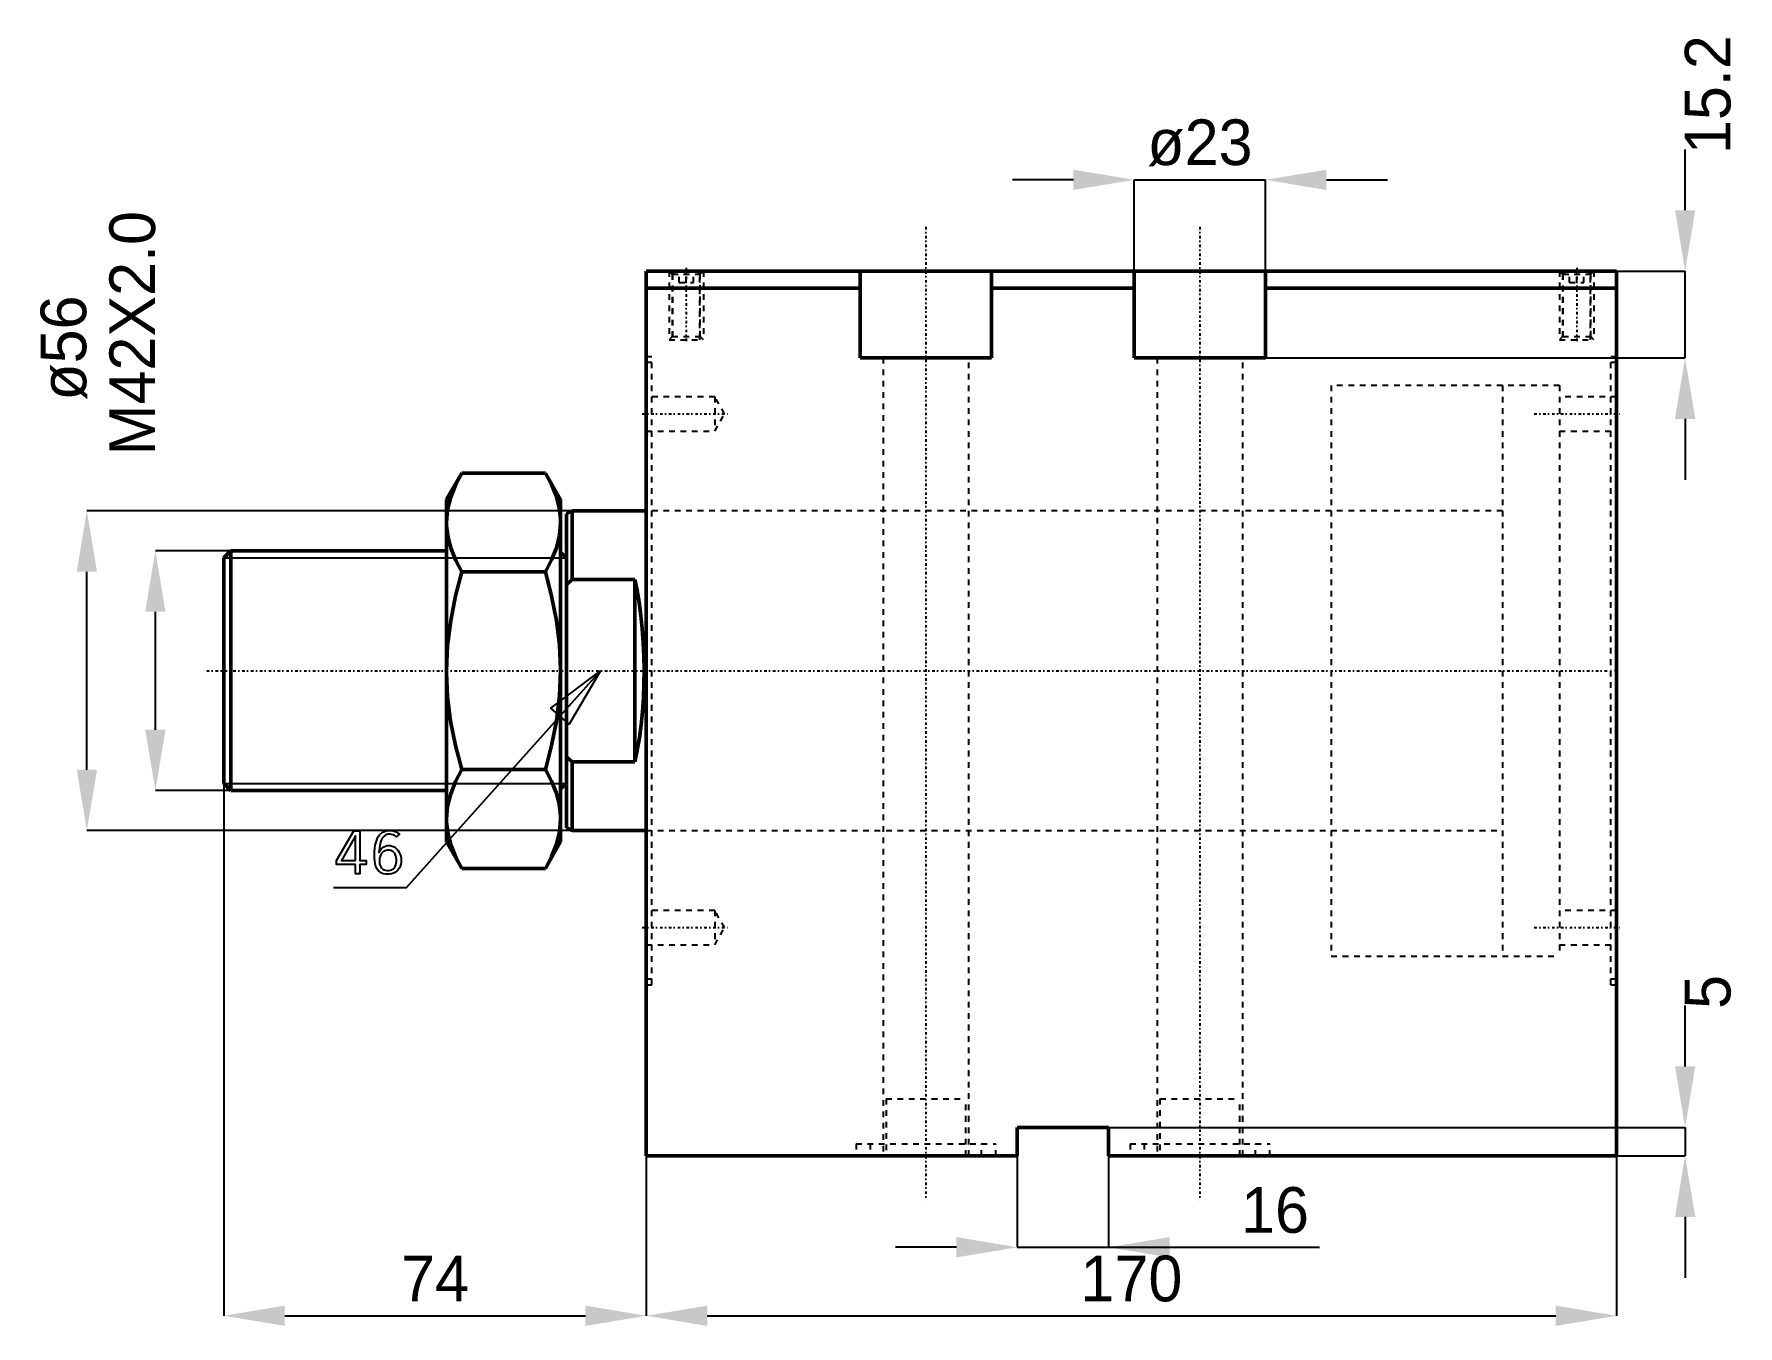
# Model space of a CAD drawing. Header units: millimetres. Extents: x -107 to 191, y -115 to 112.
import ezdxf

# ---------------------------------------------------------------- set-up
doc = ezdxf.new("R2010")
doc.units = ezdxf.units.MM
doc.linetypes.add('Center', pattern=[1.5, 0.45, -0.5, 0.05, -0.5])
doc.linetypes.add('Dashed', pattern=[2, 1, -1])
for name, color, linetype, lineweight in [('2d ConnectionPoints', 7, 'Continuous', 50), ('AM_0', 7, 'Continuous', 50), ('AM_5', 3, 'Continuous', 25), ('AM_7', 7, 'Center', 25), ('AM_9', 6, 'Dashed', 25)]:
    doc.layers.add(name, color=color, linetype=linetype, lineweight=lineweight)
doc.dimstyles.new('ISO-25', dxfattribs={"dimtxt": 2.5, "dimasz": 2.5, "dimexe": 1.25, "dimexo": 0.625, "dimtad": 1, "dimtxsty": 'Standard', "dimcen": 2.5, "dimadec": 0, "dimazin": 0, "dimtfac": 1, "dimtmove": 0, "dimatfit": 3, "dimfxl": 0, "dimarcsym": 0})

# ---------------------------------------------------------------- blocks, each defined once
blk = doc.blocks.new('1_JECX_MF_EXLA_100_30_0_rod__0_in_JECX_MF_160_J_EXLA_100_30_0__2')
at = {"layer": 'AM_0'}
for p, q in [((-32.32, 34.64), (-35, 30)), ((-32.32, 34.64), (-17.68, 34.64)), ((-15, 30), (-17.68, 34.64)), ((-35, 30), (-35, -30)), ((-15, 30), (-15, -30)), ((-13, 28), (-14, 27.5)), ((-14, 27.5), (-14, -27.5)), ((0, 28), (-13, 28)), ((-13, 28), (-13, 15.97)), ((-72.77, 21), (-74, 19.77)), ((-35, 21), (-72.77, 21)), ((-72.77, 21), (-72.77, -21)), ((-74, 19.77), (-74, -19.77)), ((-14, 19.77), (-15, 20.77)), ((-32.32, 17.32), (-17.68, 17.32)), ((-13, 15.97), (-14, 15.07)), ((-2, 15.97), (-13, 15.97)), ((-2, 15.97), (-2, -15.97)), ((-32.32, -17.32), (-17.68, -17.32)), ((-14, -15.07), (-13, -15.97)), ((-13, -15.97), (-2, -15.97)), ((-13, -15.97), (-13, -28)), ((-74, -19.77), (-72.77, -21)), ((-15, -20.77), (-14, -19.77)), ((-72.77, -21), (-35, -21)), ((-14, -27.5), (-13, -28)), ((-13, -28), (0, -28)), ((-35, -30), (-32.32, -34.64)), ((-17.68, -34.64), (-15, -30)), ((-32.32, -34.64), (-17.68, -34.64))]:
    blk.add_line(p, q, dxfattribs=at)
for points in [[(-32.32, 34.64), (-33.42, 32.53), (-34.26, 30.4), (-34.81, 28.2), (-35, 25.98)], [(-15, 25.98), (-15.01, 26.6), (-15.27, 28.62), (-15.81, 30.63), (-16.63, 32.65), (-17.68, 34.64)], [(-35, 25.98), (-34.99, 25.36), (-34.73, 23.34), (-34.19, 21.34), (-33.37, 19.32), (-32.32, 17.32)], [(-17.68, 17.32), (-16.58, 19.43), (-15.74, 21.56), (-15.19, 23.76), (-15, 25.98)], [(-32.32, 17.32), (-33.42, 13.11), (-34.26, 8.83), (-34.81, 4.43), (-35, 0)], [(-15, 0), (-15, 0.28), (-15.2, 4.56), (-15.73, 8.81), (-16.58, 13.09), (-17.68, 17.32)], [(-2, -15.97), (-1.58, -13.9), (-1.21, -11.73), (-0.91, -9.47), (-0.68, -7.14), (-0.51, -4.75), (-0.41, -2.33), (-0.38, 0.11), (-0.41, 2.55), (-0.52, 4.97), (-0.69, 7.35), (-0.94, 9.68), (-1.24, 11.93), (-1.61, 14.1), (-2, 15.97)], [(-35, 0), (-35, -0.28), (-34.8, -4.56), (-34.27, -8.81), (-33.42, -13.09), (-32.32, -17.32)], [(-17.68, -17.32), (-16.58, -13.11), (-15.74, -8.83), (-15.19, -4.43), (-15, 0)], [(-32.32, -17.32), (-33.42, -19.43), (-34.26, -21.56), (-34.81, -23.76), (-35, -25.98)], [(-15, -25.98), (-15.01, -25.36), (-15.27, -23.34), (-15.81, -21.34), (-16.63, -19.32), (-17.68, -17.32)], [(-35, -25.98), (-34.99, -26.6), (-34.73, -28.62), (-34.19, -30.63), (-33.37, -32.65), (-32.32, -34.64)], [(-17.68, -34.64), (-16.58, -32.53), (-15.74, -30.4), (-15.19, -28.2), (-15, -25.98)]]:
    blk.add_lwpolyline(points, dxfattribs=at)
at = {"layer": 'AM_5'}
for p, q in [((-74, 19.77), (-14, 19.77)), ((-74, -19.77), (-14, -19.77))]:
    blk.add_line(p, q, dxfattribs=at)
at = {"layer": 'AM_7'}
blk.add_line((-77, 0), (168.7, 0), dxfattribs=at)
at = {"layer": 'AM_9'}
for p, q in [((150, 50), (150, -50)), ((160, 50), (150, 50)), ((160, 50), (160, -50)), ((150, 28), (0, 28)), ((0, -28), (150, -28)), ((150, -50), (160, -50))]:
    blk.add_line(p, q, dxfattribs=at)
blk = doc.blocks.new('2_JECX_MF_EXLA_100_30_0_body__0_in_JECX_MF_160_J_EXLA_100_30_0__2')
at = {"layer": 'AM_0'}
for p, q in [((0, -85), (0, 70)), ((170, 70), (0, 70)), ((37.5, 54.8), (37.5, 70)), ((60.5, 54.8), (60.5, 70)), ((85.5, 54.8), (85.5, 70)), ((108.5, 54.8), (108.5, 70)), ((170, -85), (170, 70)), ((37.5, 67), (0, 67)), ((85.5, 67), (60.5, 67)), ((170, 67), (108.5, 67)), ((37.5, 54.8), (60.5, 54.8)), ((85.5, 54.8), (108.5, 54.8)), ((65, -80), (65, -85)), ((81, -80), (65, -80)), ((81, -85), (81, -80)), ((65, -85), (0, -85)), ((170, -85), (81, -85))]:
    blk.add_line(p, q, dxfattribs=at)
at = {"layer": 'AM_5', "linetype": 'Dashed'}
for p, q in [((4, 70), (4, 58)), ((10, 70), (10, 58)), ((160, 70), (160, 58)), ((166, 70), (166, 58))]:
    blk.add_line(p, q, dxfattribs=at)
at = {"layer": 'AM_7'}
for p, q in [((49, 77.75), (49, -92.75)), ((97, 77.75), (97, -92.75)), ((7, 70.6), (7, 57.4)), ((163, 70.6), (163, 57.4)), ((-0.69, 45), (14.42, 45)), ((155.58, 45), (170.69, 45)), ((170.05, 0), (168.95, 0)), ((-0.69, -45), (14.42, -45)), ((155.58, -45), (170.69, -45))]:
    blk.add_line(p, q, dxfattribs=at)
at = {"layer": 'AM_9'}
for p, q in [((4, 70), (4.54, 69.46)), ((4.54, 69.46), (4.54, 58.54)), ((4.54, 69.46), (9.46, 69.46)), ((5.1, 70), (4.6, 69.5)), ((4.6, 69.5), (9.4, 69.5)), ((4.6, 69.5), (4.6, 58)), ((5.75, 68), (5.75, 70)), ((7, 68), (7, 70)), ((8.25, 68), (8.25, 70)), ((9.4, 69.5), (8.9, 70)), ((9.4, 58), (9.4, 69.5)), ((9.46, 69.46), (10, 70)), ((9.46, 58.54), (9.46, 69.46)), ((160, 70), (160.54, 69.46)), ((160.54, 69.46), (160.54, 58.54)), ((160.54, 69.46), (165.46, 69.46)), ((161.1, 70), (160.6, 69.5)), ((160.6, 69.5), (165.4, 69.5)), ((160.6, 69.5), (160.6, 58)), ((161.75, 68), (161.75, 70)), ((163, 68), (163, 70)), ((164.25, 68), (164.25, 70)), ((165.4, 69.5), (164.9, 70)), ((165.4, 58), (165.4, 69.5)), ((165.46, 69.46), (166, 70)), ((165.46, 58.54), (165.46, 69.46)), ((5.75, 68), (8.25, 68)), ((161.75, 68), (164.25, 68)), ((4.54, 58.54), (4, 58)), ((4, 58), (10, 58)), ((4.54, 58.54), (9.46, 58.54)), ((10, 58), (9.46, 58.54)), ((160.54, 58.54), (160, 58)), ((160, 58), (166, 58)), ((160.54, 58.54), (165.46, 58.54)), ((166, 58), (165.46, 58.54)), ((1, 55), (0, 55)), ((1, 54), (0, 54)), ((1, -55), (1, 55)), ((41.5, 54.8), (41.5, -85)), ((56.5, -85), (56.5, 54.8)), ((89.5, 54.8), (89.5, -85)), ((104.5, -85), (104.5, 54.8)), ((169, -55), (169, 55)), ((170, 55), (169, 55)), ((170, 54), (169, 54)), ((12, 48), (0, 48)), ((13.73, 45), (12, 48)), ((12, 48), (12, 42)), ((160, 50), (120, 50)), ((120, 50), (120, -50)), ((160, 50), (160, -50)), ((170, 48), (160, 48)), ((12, 42), (13.73, 45)), ((0, 42), (12, 42)), ((160, 42), (170, 42)), ((120, 28), (0, 28)), ((0, -28), (120, -28)), ((12, -42), (0, -42)), ((13.73, -45), (12, -42)), ((12, -42), (12, -48)), ((170, -42), (160, -42)), ((12, -48), (13.73, -45)), ((0, -48), (12, -48)), ((120, -50), (160, -50)), ((160, -48), (170, -48)), ((0, -54), (1, -54)), ((0, -55), (1, -55)), ((169, -54), (170, -54)), ((169, -55), (170, -55)), ((42, -75), (56, -75)), ((42, -75), (42, -85)), ((56, -85), (56, -75)), ((90, -75), (104, -75)), ((90, -75), (90, -85)), ((104, -85), (104, -75)), ((36.75, -82.9), (61.25, -82.9)), ((36.75, -82.9), (36.75, -85)), ((39.25, -82.9), (39.25, -85)), ((58.75, -85), (58.75, -82.9)), ((61.25, -85), (61.25, -82.9)), ((84.75, -82.9), (109.25, -82.9)), ((84.75, -82.9), (84.75, -85)), ((87.25, -82.9), (87.25, -85)), ((106.75, -85), (106.75, -82.9)), ((109.25, -85), (109.25, -82.9))]:
    blk.add_line(p, q, dxfattribs=at)
blk = doc.blocks.new('*D3')
at = {"layer": 'AM_5', "color": 0, "lineweight": -2}
for p, q in [((74.83, 86), (64.17, 86)), ((85.5, 70), (85.5, 86)), ((85.5, 86), (108.5, 86)), ((108.5, 70), (108.5, 86)), ((119.17, 86), (129.83, 86))]:
    blk.add_line(p, q, dxfattribs=at)
at = {"layer": 'AM_5', "color": 0}
for points in [[(74.83, 84.22), (74.83, 87.78), (85.5, 86)], [(119.17, 87.78), (119.17, 84.22), (108.5, 86)]]:
    blk.add_solid(points, dxfattribs=at)
at = {"layer": 'Defpoints', "color": 0}
for p in [(108.5, 86), (85.5, 70), (108.5, 70)]:
    blk.add_point(p, dxfattribs=at)
at = {"layer": 'AM_5', "color": 0, "insert": (97, 92.48), "char_height": 8, "attachment_point": 5}
blk.add_mtext('ø23', dxfattribs=at)
blk = doc.blocks.new('*D4')
at = {"layer": 'AM_5', "color": 0, "lineweight": -2}
for p, q in [((182, 80.67), (182, 91.33)), ((108.5, 70), (182, 70)), ((182, 54.8), (182, 70)), ((108.5, 54.8), (182, 54.8)), ((182, 44.13), (182, 33.47))]:
    blk.add_line(p, q, dxfattribs=at)
at = {"layer": 'AM_5', "color": 0}
for points in [[(180.22, 80.67), (183.78, 80.67), (182, 70)], [(183.78, 44.13), (180.22, 44.13), (182, 54.8)]]:
    blk.add_solid(points, dxfattribs=at)
at = {"layer": 'Defpoints', "color": 0}
for p in [(108.5, 70), (182, 70), (108.5, 54.8)]:
    blk.add_point(p, dxfattribs=at)
at = {"layer": 'AM_5', "color": 0, "insert": (186, 100.93), "char_height": 8, "attachment_point": 5, "rotation": 90}
blk.add_mtext('15.2', dxfattribs=at)
blk = doc.blocks.new('*D5')
at = {"layer": 'AM_5', "color": 0, "lineweight": -2}
for p, q in [((0, -85), (0, -113)), ((170, -85), (170, -113)), ((10.67, -113), (159.33, -113))]:
    blk.add_line(p, q, dxfattribs=at)
at = {"layer": 'AM_5', "color": 0}
for points in [[(10.67, -111.22), (10.67, -114.78), (0, -113)], [(159.33, -114.78), (159.33, -111.22), (170, -113)]]:
    blk.add_solid(points, dxfattribs=at)
at = {"layer": 'Defpoints', "color": 0}
for p in [(0, -85), (170, -85), (170, -113)]:
    blk.add_point(p, dxfattribs=at)
at = {"layer": 'AM_5', "color": 0, "insert": (85, -106.52), "char_height": 8, "attachment_point": 5}
blk.add_mtext('170', dxfattribs=at)
blk = doc.blocks.new('*D6')
at = {"layer": 'AM_5', "color": 0, "lineweight": -2}
for p, q in [((-74, 0), (-74, -113)), ((0, -85), (0, -113)), ((-63.33, -113), (-10.67, -113))]:
    blk.add_line(p, q, dxfattribs=at)
at = {"layer": 'AM_5', "color": 0}
for points in [[(-63.33, -111.22), (-63.33, -114.78), (-74, -113)], [(-10.67, -114.78), (-10.67, -111.22), (0, -113)]]:
    blk.add_solid(points, dxfattribs=at)
at = {"layer": 'Defpoints', "color": 0}
for p in [(-74, 0), (0, -85), (0, -113)]:
    blk.add_point(p, dxfattribs=at)
at = {"layer": 'AM_5', "color": 0, "insert": (-37, -106.45), "char_height": 8, "attachment_point": 5}
blk.add_mtext('74', dxfattribs=at)
blk = doc.blocks.new('*D7')
at = {"layer": 'AM_5', "color": 0, "lineweight": -2}
for p, q in [((-13, 28), (-98, 28)), ((-98, -17.33), (-98, 17.33)), ((-13, -28), (-98, -28))]:
    blk.add_line(p, q, dxfattribs=at)
at = {"layer": 'AM_5', "color": 0}
for points in [[(-96.22, 17.33), (-99.78, 17.33), (-98, 28)], [(-99.78, -17.33), (-96.22, -17.33), (-98, -28)]]:
    blk.add_solid(points, dxfattribs=at)
at = {"layer": 'Defpoints', "color": 0}
for p in [(-98, 28), (-13, 28), (-13, -28)]:
    blk.add_point(p, dxfattribs=at)
at = {"layer": 'AM_5', "color": 0, "insert": (-102, 56.53), "char_height": 8, "attachment_point": 5, "rotation": 90}
blk.add_mtext('ø56', dxfattribs=at)
blk = doc.blocks.new('*D8')
at = {"layer": 'AM_5', "color": 0, "lineweight": -2}
for p, q in [((-72.77, 21), (-86, 21)), ((-86, -10.33), (-86, 10.33)), ((-73, -21), (-86, -21))]:
    blk.add_line(p, q, dxfattribs=at)
at = {"layer": 'AM_5', "color": 0}
for points in [[(-84.22, 10.33), (-87.78, 10.33), (-86, 21)], [(-87.78, -10.33), (-84.22, -10.33), (-86, -21)]]:
    blk.add_solid(points, dxfattribs=at)
at = {"layer": 'Defpoints', "color": 0}
for p in [(-86, 21), (-72.77, 21), (-73, -21)]:
    blk.add_point(p, dxfattribs=at)
at = {"layer": 'AM_5', "color": 0, "insert": (-90, 59.13), "char_height": 8, "attachment_point": 5, "rotation": 90}
blk.add_mtext('M42X2.0', dxfattribs=at)
blk = doc.blocks.new('*D9')
at = {"layer": 'AM_5', "color": 0, "lineweight": -2}
for p, q in [((65, -80), (65, -101)), ((81, -85), (81, -101)), ((54.33, -101), (43.67, -101)), ((65, -101), (81, -101)), ((81, -101), (117.96, -101)), ((91.67, -101), (102.33, -101))]:
    blk.add_line(p, q, dxfattribs=at)
at = {"layer": 'AM_5', "color": 0}
for points in [[(54.33, -102.78), (54.33, -99.22), (65, -101)], [(91.67, -99.22), (91.67, -102.78), (81, -101)]]:
    blk.add_solid(points, dxfattribs=at)
at = {"layer": 'Defpoints', "color": 0}
for p in [(65, -80), (81, -85), (81, -101)]:
    blk.add_point(p, dxfattribs=at)
at = {"layer": 'AM_5', "color": 0, "insert": (110.15, -94.52), "char_height": 8, "attachment_point": 5}
blk.add_mtext('16', dxfattribs=at)
blk = doc.blocks.new('*D10')
at = {"layer": 'AM_5', "color": 0, "lineweight": -2}
for p, q in [((182, -69.33), (182, -58.67)), ((65, -80), (182, -80)), ((182, -80), (182, -85)), ((81, -85), (182, -85)), ((182, -95.67), (182, -106.33))]:
    blk.add_line(p, q, dxfattribs=at)
at = {"layer": 'AM_5', "color": 0}
for points in [[(180.22, -69.33), (183.78, -69.33), (182, -80)], [(183.78, -95.67), (180.22, -95.67), (182, -85)]]:
    blk.add_solid(points, dxfattribs=at)
at = {"layer": 'Defpoints', "color": 0}
for p in [(65, -80), (81, -85), (182, -85)]:
    blk.add_point(p, dxfattribs=at)
at = {"layer": 'AM_5', "color": 0, "insert": (186, -56.27), "char_height": 8, "attachment_point": 5, "rotation": 90}
blk.add_mtext('5', dxfattribs=at)

msp = doc.modelspace()

# ---------------------------------------------------------------- linework, layer by layer
at = {"layer": '2d ConnectionPoints'}
msp.add_point((0, 0), dxfattribs=at)
at = {"layer": 'AM_5'}
for p, q in [((-42, -38), (-8, 0)), ((-54.8, -38), (-42, -38))]:
    msp.add_line(p, q, dxfattribs=at)
for points in [[(-8, 0), (-13.52263, -9.371736), (-16.702327, -6.526745), (-8, 0)], [(-50.9208, -33.936), (-54.2904, -33.936), (-54.2904, -33.26), (-51.2224, -28.06), (-50.1928, -28.06), (-50.1928, -33.234), (-49.0696, -33.234), (-49.0696, -33.936), (-50.1928, -33.936), (-50.1928, -35.6), (-50.9208, -35.6), (-50.9208, -33.936)], [(-50.9104, -33.234), (-50.9104, -28.9336), (-53.396, -33.234), (-50.9104, -33.234)], [(-45.254, -35.6624), (-45.254, -35.6624), (-45.606248, -35.646072), (-46.07495, -35.56035), (-46.07495, -35.56035), (-46.472048, -35.401152), (-46.697, -35.2542), (-46.697, -35.2542), (-46.893248, -35.079064), (-47.13965, -34.7719), (-47.13965, -34.7719), (-47.328488, -34.411384), (-47.4224, -34.1414), (-47.4224, -34.1414), (-47.495408, -33.847808), (-47.5745, -33.36335), (-47.5745, -33.36335), (-47.617088, -32.826008), (-47.6252, -32.4384), (-47.6252, -32.4384), (-47.600136, -31.642176), (-47.46855, -30.582), (-47.46855, -30.582), (-47.224176, -29.682816), (-46.9986, -29.1728), (-46.9986, -29.1728), (-46.719152, -28.745984), (-46.19195, -28.2836), (-46.19195, -28.2836), (-45.535112, -28.034624), (-45.0252, -27.9872), (-45.0252, -27.9872), (-44.779968, -27.99448), (-44.4441, -28.0327), (-44.4441, -28.0327), (-44.146608, -28.10368), (-43.9696, -28.1692), (-43.9696, -28.1692), (-43.805488, -28.246784), (-43.5757, -28.3811), (-43.5757, -28.3811), (-43.365568, -28.536944), (-43.2364, -28.6528), (-43.8084, -29.1208), (-43.8084, -29.1208), (-43.882552, -29.035), (-44.01445, -28.91995), (-44.01445, -28.91995), (-44.171152, -28.82128), (-44.2894, -28.7646), (-44.2894, -28.7646), (-44.41784, -28.716864), (-44.62805, -28.66515), (-44.62805, -28.66515), (-44.85932, -28.637304), (-45.0252, -28.632), (-45.0252, -28.632), (-45.2878, -28.652384), (-45.63685, -28.7594), (-45.63685, -28.7594), (-45.93208, -28.958144), (-46.099, -29.1416), (-46.099, -29.1416), (-46.244288, -29.3522), (-46.42595, -29.69345), (-46.42595, -29.69345), (-46.564088, -30.06512), (-46.632, -30.3298), (-46.632, -30.3298), (-46.686704, -30.606752), (-46.7555, -31.04285), (-46.7555, -31.04285), (-46.808384, -31.503752), (-46.8348, -31.8248), (-46.8348, -31.8248), (-46.718632, -31.601096), (-46.52215, -31.30805), (-46.52215, -31.30805), (-46.298992, -31.066016), (-46.1354, -30.933), (-46.1354, -30.933), (-45.960368, -30.823488), (-45.67715, -30.70485), (-45.67715, -30.70485), (-45.369128, -30.640968), (-45.15, -30.6288), (-45.15, -30.6288), (-44.89208, -30.643256), (-44.5286, -30.71915), (-44.5286, -30.71915), (-44.1932, -30.860096), (-43.9852, -30.9902), (-43.9852, -30.9902), (-43.792696, -31.144224), (-43.53865, -31.41075), (-43.53865, -31.41075), (-43.326256, -31.719864), (-43.2078, -31.9496), (-43.2078, -31.9496), (-43.10952, -32.192128), (-43.00305, -32.5684), (-43.00305, -32.5684), (-42.94572, -32.959648), (-42.9348, -33.2288), (-42.9348, -33.2288), (-42.94676, -33.509288), (-43.00955, -33.90545), (-43.00955, -33.90545), (-43.12616, -34.272128), (-43.2338, -34.5002), (-43.2338, -34.5002), (-43.362656, -34.711736), (-43.59065, -34.9916), (-43.59065, -34.9916), (-43.860296, -35.226536), (-44.0632, -35.3582), (-44.0632, -35.3582), (-44.28056, -35.467712), (-44.6261, -35.58635), (-44.6261, -35.58635), (-44.99504, -35.650232), (-45.254, -35.6624)], [(-45.2436, -35.0072), (-45.2436, -35.0072), (-45.056088, -34.998048), (-44.79705, -34.95), (-44.79705, -34.95), (-44.564688, -34.860768), (-44.4246, -34.7784), (-44.4246, -34.7784), (-44.296992, -34.679704), (-44.13015, -34.50475), (-44.13015, -34.50475), (-43.992792, -34.297504), (-43.9176, -34.1414), (-43.9176, -34.1414), (-43.855824, -33.973024), (-43.7889, -33.70135), (-43.7889, -33.70135), (-43.752864, -33.406744), (-43.746, -33.1976), (-43.746, -33.1976), (-43.752448, -33.001872), (-43.7863, -32.7231), (-43.7863, -32.7231), (-43.849168, -32.462112), (-43.9072, -32.298), (-43.9072, -32.298), (-43.978128, -32.144496), (-44.1087, -31.9392), (-44.1087, -31.9392), (-44.268288, -31.763856), (-44.3908, -31.6636), (-44.3908, -31.6636), (-44.525584, -31.57936), (-44.7496, -31.4881), (-44.7496, -31.4881), (-44.999824, -31.43896), (-45.1812, -31.4296), (-45.1812, -31.4296), (-45.369544, -31.439584), (-45.63295, -31.492), (-45.63295, -31.492), (-45.873424, -31.589344), (-46.021, -31.6792), (-46.021, -31.6792), (-46.156928, -31.786216), (-46.33625, -31.97365), (-46.33625, -31.97365), (-46.486088, -32.193376), (-46.5696, -32.3578), (-46.5696, -32.3578), (-46.638864, -32.533664), (-46.7139, -32.81345), (-46.7139, -32.81345), (-46.754304, -33.112424), (-46.762, -33.3224), (-46.762, -33.3224), (-46.754928, -33.513656), (-46.7178, -33.78455), (-46.7178, -33.78455), (-46.648848, -34.036256), (-46.5852, -34.1934), (-46.5852, -34.1934), (-46.507928, -34.339624), (-46.36745, -34.534), (-46.36745, -34.534), (-46.197488, -34.698424), (-46.0678, -34.7914), (-46.0678, -34.7914), (-45.92584, -34.869088), (-45.69145, -34.95325), (-45.69145, -34.95325), (-45.43132, -34.998568), (-45.2436, -35.0072)]]:
    msp.add_lwpolyline(points, dxfattribs=at)

# ---------------------------------------------------------------- block references
for name in ['2_JECX_MF_EXLA_100_30_0_body__0_in_JECX_MF_160_J_EXLA_100_30_0__2', '1_JECX_MF_EXLA_100_30_0_rod__0_in_JECX_MF_160_J_EXLA_100_30_0__2']:
    msp.add_blockref(name, (0, 0))

# ---------------------------------------------------------------- dimensions: what is measured, and where the dimension line sits
for base, p1, p2, text, picture, middle in [((182, 70), (108.5, 54.8), (108.5, 70), '15.2', '*D4', (186, 100.933333)), ((-86, 21), (-73, -21), (-72.773, 21), 'M42X2.0', '*D8', (-90, 59.133333)), ((-98, 28), (-13, -28), (-13, 28), 'ø56', '*D7', (-102, 56.533333)), ((182, -85), (65, -80), (81, -85), '5', '*D10', (186, -56.266667))]:
    dim = msp.add_linear_dim(base=base, p1=p1, p2=p2, angle=90, text=text, dimstyle='ISO-25', override={"dimtxt": 8, "dimasz": 10.666667, "dimexe": 0, "dimexo": 0, "dimgap": 2.4}, dxfattribs=at)
    dim.commit()
    dim.dimension.update_dxf_attribs({"geometry": picture, "text_midpoint": middle, "dimtype": 160, "text_rotation": 90})
for base, p1, p2, text, picture, middle in [((108.5, 86), (85.5, 70), (108.5, 70), 'ø23', '*D3', (97, 86)), ((0, -113), (-74, 0), (0, -85), '74', '*D6', (-37, -113)), ((81, -101), (65, -80), (81, -85), '16', '*D9', (110.146215, -101)), ((170, -113), (0, -85), (170, -85), '170', '*D5', (85, -113))]:
    dim = msp.add_linear_dim(base=base, p1=p1, p2=p2, text=text, dimstyle='ISO-25', override={"dimtxt": 8, "dimasz": 10.666667, "dimexe": 0, "dimexo": 0, "dimgap": 2.4}, dxfattribs=at)
    dim.commit()
    dim.dimension.update_dxf_attribs({"geometry": picture, "text_midpoint": middle, "dimtype": 160})

doc.saveas('drawing.dxf')
